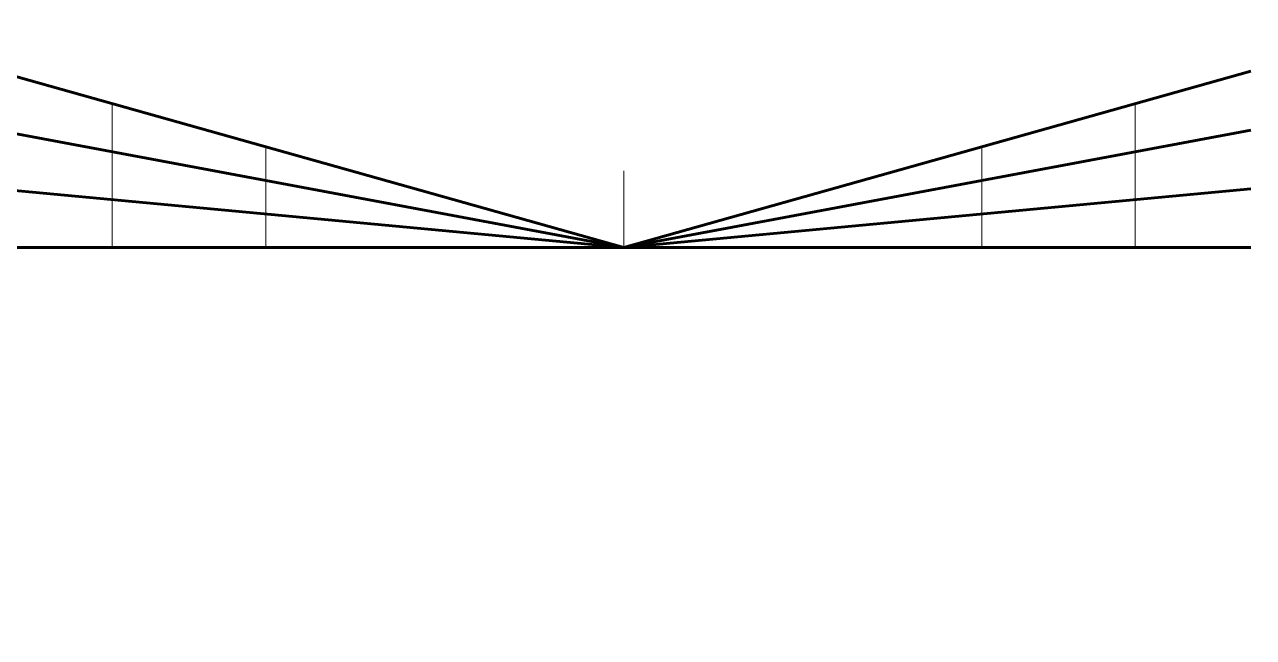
# Model space of a CAD drawing. Header units: millimetres. Extents: x 0 to 3360, y 0 to 297.
# Drawn here: x 1769.1 to 1997.9, y 0 to 114.1 of the extents above; entities that cross this region are included whole.
import ezdxf

# ---------------------------------------------------------------- set-up
doc = ezdxf.new("R2010")
doc.units = ezdxf.units.MM
doc.linetypes.add('K5LT_BASIC', pattern=[0])
doc.linetypes.add('K5LT_THIN', pattern=[0])
doc.layers.add('Системный слой', color=7, linetype='Continuous')

msp = doc.modelspace()

# ---------------------------------------------------------------- linework, layer by layer
at = {"layer": 'Системный слой', "color": 5, "linetype": 'K5LT_BASIC', "lineweight": 60, "true_color": 0x0000ff}
for p, q in [((1880.65244, 72.59094), (1763.86082, 105.43858)), ((1880.65244, 72.59094), (1997.44407, 105.43858)), ((1763.86082, 94.48937), (1880.65244, 72.59094)), ((1997.44407, 94.48937), (1880.65244, 72.59094)), ((1880.65244, 72.59094), (1763.86082, 83.54015)), ((1880.65244, 72.59094), (1997.44407, 83.54015)), ((1997.44407, 72.59094), (1763.86082, 72.59094))]:
    msp.add_line(p, q, dxfattribs=at)
at = {"layer": 'Системный слой', "color": 7, "linetype": 'K5LT_THIN', "lineweight": 18}
for p, q in [((1785.41435, 99.37665), (1785.41435, 72.59094)), ((1975.89054, 99.37665), (1975.89054, 72.59094)), ((1813.98577, 91.34094), (1813.98577, 72.59094)), ((1947.31911, 91.34094), (1947.31911, 72.59094)), ((1880.65244, 72.59094), (1880.65244, 86.87665))]:
    msp.add_line(p, q, dxfattribs=at)

doc.saveas('drawing.dxf')
